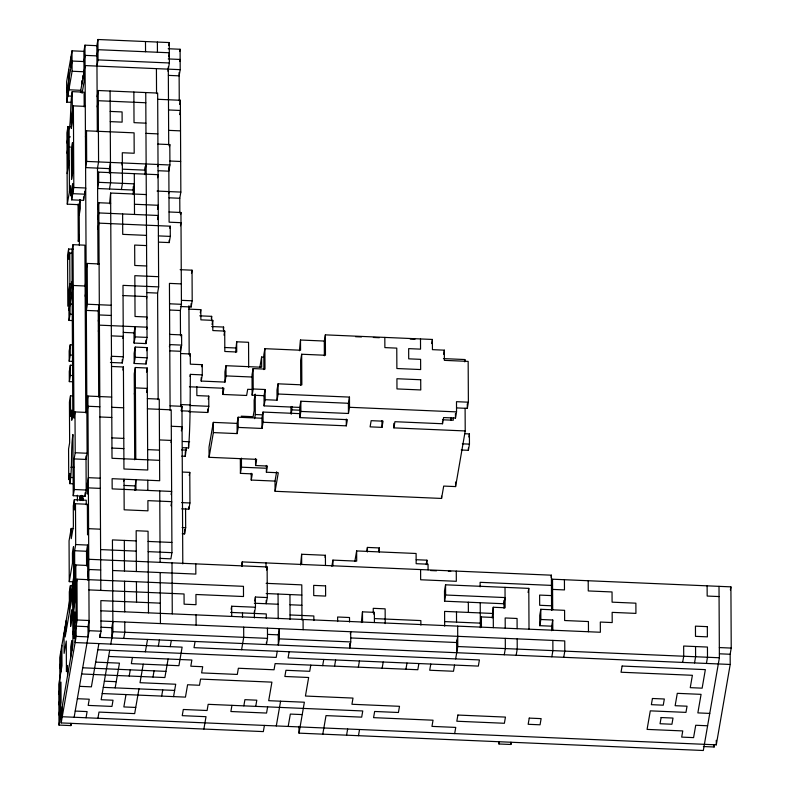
<?xml version="1.0" encoding="UTF-8"?>
<svg xmlns="http://www.w3.org/2000/svg" width="790" height="790" viewBox="0 0 790 790"><rect width="100%" height="100%" fill="white"/><g stroke="black" fill="none" stroke-linecap="round" stroke-linejoin="round"><path stroke-width="1.19" d="M167.954 71.209L169.386 62.973L169.277 42.561L97.93 39.5L96.854 45.682L84.965 45.168L83.898 51.35L71.999 50.846L66.646 81.755L66.755 102.157L71.515 102.364M66.706 91.956L72.058 61.047L83.947 61.551L85.014 55.369L96.913 55.883L97.98 49.701L169.327 52.762L168.616 56.89M66.755 102.157L72.107 71.248L71.999 50.846M84.184 106.897L84.105 92.163L72.216 91.65C70.053 104.537 71.268 117.71 69.115 130.597L69.431 191.812M70.369 126.686L67.989 126.578L66.913 132.76L67.288 204.175L79.178 204.689L80.076 199.534M66.972 142.96L68.039 136.779L70.419 136.887M85.281 106.383L73.391 105.87L71.248 118.233L71.307 128.434L72.374 122.252L72.216 91.65M67.022 153.171L68.098 146.989L70.468 147.088M80.432 92.361L85.073 65.58L180.199 69.658L180.1 49.257L168.201 48.743M67.13 173.573L69.273 161.209M82.091 93.289L84.056 81.963L83.898 51.35M67.288 204.175L70.498 185.63L70.557 195.831L72.7 183.468L72.749 193.669L84.639 194.182L84.629 191.911M73.816 187.487L85.715 188L83.572 200.364L71.683 199.85L73.816 187.487L73.391 105.87M96.963 66.084L98.029 59.902L97.93 39.5M85.448 136.986L86.515 130.804L134.083 132.848L134.191 153.25L122.302 152.747L122.46 183.349L121.384 189.531M73.381 249.206L68.631 249.008L67.555 255.19L67.822 306.194L72.107 281.467M72.127 253.126L69.747 253.027L68.681 259.209L68.631 249.008M97.121 96.696L98.197 90.514L157.654 93.062L158.662 286.898L157.595 293.08L158.158 399.631M86.515 130.804L86.673 161.417L85.606 167.599L109.385 168.616L110.462 162.434M85.784 412.953L84.905 245.186L73.016 244.683L71.949 250.864L72.799 414.088L71.732 420.27L71.673 410.069L70.606 416.251L70.498 395.849L72.877 395.948M97.18 106.897L98.246 100.715L145.814 102.759M79.237 214.89L80.303 208.708L80.254 199.643M79.346 235.292L78.269 241.473L78.072 204.067M68.947 310.213L73.233 285.486L85.123 286L86.189 279.818M72.571 320.572L69.007 320.414L70.073 314.232L69.747 253.027M97.555 178.303L98.622 172.121L158.079 174.679L157.546 177.77M72.611 344.944L70.231 344.845L69.165 351.027L69.214 361.228L72.779 361.376M98.671 182.322L97.605 188.514L133.283 190.044L134.349 183.863L98.671 182.322L98.622 172.121M69.214 361.228L70.29 355.046L70.231 344.845M86.14 269.617L87.206 263.435L99.106 263.939M72.72 365.345L70.34 365.247L69.273 371.428L69.323 381.629L72.887 381.777M97.713 208.916L98.78 202.734L110.669 203.237M69.323 381.629L70.389 375.447L70.34 365.247M97.763 219.116L98.839 212.935L158.296 215.482L157.575 219.61M85.172 296.201L86.248 290.019M97.822 229.317L98.888 223.136L170.235 226.197L170.294 236.398L169.218 242.579L158.514 242.125M70.498 395.849L69.431 402.031L69.638 442.844L68.572 449.026L68.73 479.629L69.806 473.447L69.856 483.648L73.421 483.806M87.206 263.435L87.423 304.239L86.357 310.421L98.246 310.934L99.313 304.752M109.494 189.017L110.57 182.836L110.087 91.018M146.298 194.567L110.62 193.036L109.573 203.751M99.846 406.771L87.957 406.257L86.89 412.439L74.991 411.926L73.924 418.108L73.016 244.683M121.996 165.001L122.351 162.947M69.856 483.648C72.591 467.404 70.547 450.764 72.907 434.5L73.233 495.705L85.123 496.219L86.189 490.037L86.011 456.028M73.233 495.705L74.299 489.524L74.142 458.921L75.208 452.739L74.991 411.926M98.296 321.135L99.372 314.953L111.262 315.467M98.355 331.336L99.422 325.154L146.989 327.198L146.634 329.262M86.831 402.238L87.907 396.057L111.686 397.074M86.268 504.771L86.248 500.238L74.349 499.724L73.282 505.906L73.391 526.318L71.248 538.681L71.199 528.471L73.569 528.579M71.199 528.471L69.056 540.844L69.263 581.647L72.838 581.805M100.488 529.191L88.599 528.678L87.532 534.86L87.364 504.257L75.475 503.744L74.408 509.925L74.349 499.724M84.965 45.168L87.098 453.253L86.031 459.434L74.142 458.921M81.627 495.389L80.728 500.544L80.708 496.011M82.565 500.445L82.93 498.381M69.263 581.647L72.483 563.102L72.423 552.901L73.5 546.72L73.974 638.537L77.193 619.992L76.976 579.179L243.458 586.328L243.508 596.529L195.94 594.485L195.999 604.696L184.109 604.182L184.05 593.981L88.915 589.893M72.749 614.106L74.882 601.743L74.616 550.739L75.692 544.557L75.475 503.744M72.769 585.765L70.389 585.667L69.323 591.848L69.431 612.25M110.936 359.361L111.469 356.27L123.368 356.784L122.993 285.368L158.662 286.898M266.2 600.331L266.22 603.738L267.297 597.556L267.129 566.944L88.757 559.29L87.69 565.472L75.801 564.959L59.744 657.695L60.06 718.9M146.13 163.964L145.064 170.146L122.47 169.179M59.793 667.896L60.86 661.714M72.641 593.705L65.145 636.977L65.096 626.776M168.744 45.652L169.277 42.561M72.69 603.906L76.976 579.179M58.825 694.479L60.968 682.116L61.077 702.517L58.934 714.881M58.885 704.68L59.951 698.498M73.865 618.126L74.941 611.944L74.991 622.155M122.904 338.436L123.26 336.372L111.37 335.869M86.584 565.986L86.515 551.252L87.581 545.061L75.692 544.557M72.848 634.518L76.067 615.973M71.238 723.531L70.883 725.595L58.993 725.082L72.907 644.719L72.581 583.504M110.403 362.452L122.292 362.966L123.368 356.784M264.413 725.418L263.337 731.599L61.186 722.919L76.176 636.375L75.801 564.959M157.664 166.542L158.03 164.478M122.885 370.076L123.418 366.985L111.528 366.471M87.739 575.673L88.816 569.491L100.705 569.995M179.745 51.32L180.1 49.257M179.794 61.521L180.15 59.457L168.26 58.944M134.083 343.067L134.024 332.866L135.1 326.685L135.149 336.886L134.083 343.067L145.972 343.581L147.039 337.399L145.755 92.549M180.199 69.658L179.133 75.84L168.428 75.386M157.526 209.409L158.237 205.281L134.458 204.264M169.455 146.644L169.811 144.58L157.921 144.076M135.208 347.087L134.132 353.268L134.191 363.469L146.081 363.983L147.147 357.801L147.098 347.6L135.208 347.087L135.258 357.287L134.191 363.469M76.176 636.375L88.065 636.878L88.006 626.677L89.082 620.496L77.193 619.992M179.646 104.389L180.367 100.271L157.773 99.293M146.476 298.65L146.831 296.596L123.043 295.569M74.142 717.251L89.132 630.697L87.907 396.057M169.811 144.58L169.919 164.992L168.843 171.173L158.148 170.709M123.418 366.985L123.951 469.003L147.74 470.02L147.207 368.002L135.307 367.498L134.241 373.68L134.695 459.829M179.705 114.59L180.416 110.472L168.527 109.958M146.575 319.051L146.93 316.997L135.041 316.484L134.833 275.68L158.612 276.697M168.596 193.629L168.951 191.575M134.349 394.082L135.416 387.9L147.305 388.404L146.594 392.531M123.645 481.268L124.01 479.204L124.168 509.807L147.947 510.834L147.898 500.633L171.677 501.65L170.966 505.768M146.565 350.691L147.098 347.6M169.88 228.261L170.235 226.197M86.041 717.764L87.107 711.583L75.218 711.069M98.888 643.574L91.393 686.846L79.494 686.342M480.132 586.861L480.113 582.319L551.46 585.39L552.526 579.208L730.908 586.861L731.224 648.077L730.158 654.258L730.207 664.459L99.955 637.392L101.021 631.21L100.863 600.607L160.321 603.155M146.486 372.13L147.207 368.002M179.853 213.004L179.774 198.27L180.841 192.089L180.367 100.271M180.594 214.544L180.95 212.49L169.06 211.977M134.853 490.432L135.9 479.718L135.949 489.919M180.466 225.782L181.009 222.691L169.109 222.178L168.823 166.631M111.844 637.905L111.795 627.704L112.861 621.523M97.93 718.268L98.997 712.086L134.675 713.617L138.961 688.89M109.701 650.269L101.14 699.723L113.029 700.236L111.963 706.418L88.174 705.401L89.25 699.219L77.361 698.706M110.778 644.087L112.921 631.724L112.437 539.906L136.216 540.923M169.396 346.662L169.751 344.598L181.651 345.112L181.591 334.911L169.702 334.397M115.172 687.873L119.458 663.146L95.669 662.119M123.734 638.419L124.81 632.237L124.751 622.026M180.495 335.424L180.357 310.49L181.433 304.308L180.95 212.49M191.506 273.281L192.039 270.19L180.15 269.676M181.236 336.975L181.591 334.911M181.651 345.112L180.574 351.293L169.87 350.839M180.426 306.52L191.131 306.974L192.197 300.793L192.039 270.19M125.995 694.568L123.852 706.932L135.742 707.435M129.204 676.023L130.281 669.831M132.414 657.468L131.347 663.649L178.915 665.694L182.125 647.148L75.099 642.556L75.05 632.356M171.005 442.499L171.361 440.435L159.471 439.931M189.916 356.033L190.272 353.969L180.762 353.555M181.256 410.445L181.967 406.327L170.077 405.813M200.295 312.741L200.828 309.65L188.938 309.137M190.025 376.435L190.38 374.371L202.27 374.885L202.22 364.684L190.331 364.17L190.272 353.969M181.364 430.846L182.075 426.728L171.371 426.264M171.094 494.54L171.628 491.449L112.17 488.892L112.111 478.691L159.679 480.735L159.254 399.118L147.365 398.614M143.237 664.163L140.028 682.708L175.706 684.239L173.563 696.612M145.38 651.799L147.523 639.436M182.608 447.693L188.563 447.95C190.489 423.529 190.005 398.92 190.38 374.371M181.73 456.136L185.294 456.294L186.351 447.841M201.865 366.738L202.22 364.684M211.295 318.41L211.651 316.346L199.752 315.832M263.998 357.129L261.618 357.031L261.678 367.232L225.999 365.701L226.059 375.902L224.982 382.084L201.203 381.066L202.27 374.885M147.414 408.815L171.203 409.832L171.944 552.664L170.877 558.846L160.172 558.382M212.056 324.483L212.767 320.365L200.877 319.851L200.828 309.65M152.993 677.04L154.06 670.858M158.346 646.131L159.412 639.949M189.254 475.462L189.788 472.371L182.658 472.065M182.223 533.783L184.593 533.892L185.67 527.71L185.571 508.434M181.739 508.849L188.879 509.155L189.946 502.973L189.788 472.371M208.224 399.197L208.758 396.106L196.868 395.593L196.819 386.527M188.711 411.669L207.74 412.489L208.807 406.307L208.758 396.106M223.234 329.114L223.59 327.06L211.7 326.547M224.005 335.197L224.716 331.079L212.826 330.566L212.767 320.365M161.674 696.099L162.74 689.917M168.092 659.008L164.883 677.553L81.637 673.979M170.235 646.635L171.302 640.453M298.689 413.595L263.011 412.064L261.944 418.246L238.155 417.219L237.089 423.401L213.31 422.383L209.024 447.11L209.073 457.311L256.641 459.355L255.575 465.537L267.464 466.051L266.398 472.232L278.287 472.746L275.078 491.291L441.561 498.441L443.694 486.077L455.593 486.581L465.221 430.945L465.103 408.272M209.073 457.311L213.359 432.584L213.31 422.383M225.999 365.701L224.933 371.883L224.982 382.084M252.454 389.49L247.695 389.292L246.628 395.474L222.839 394.447L223.916 388.265L189.432 386.784M235.618 352.508L236.664 341.793L248.554 342.297L248.682 367.241M195.091 641.48L194.014 647.662L479.412 659.917L478.345 666.098L288.074 657.932L289.15 651.75M213.359 432.584L237.138 433.601L238.215 427.42L238.155 417.219M456.61 407.916L467.315 408.381L468.381 402.199L468.164 361.385L444.385 360.368L444.336 350.168L432.436 349.654L432.387 339.453L325.362 334.861L324.295 341.043L300.506 340.016L300.565 350.217L264.887 348.686L264.996 369.088L253.106 368.584L252.03 374.766L252.138 395.168L264.028 395.681L265.104 389.5L253.205 388.986L252.138 395.168M276.628 471.818L275.019 481.09L251.24 480.063L252.306 473.882L240.417 473.368L241.483 467.186L241.444 458.121M259.841 367.34L261.618 357.031M264.887 348.686L263.821 354.868L263.89 369.601M254.587 418.651L255.308 414.533L255.2 394.121L254.133 400.303L254.182 410.514L253.116 416.695L241.217 416.182M203.879 729.052L206.022 716.688L182.243 715.661L183.31 709.479L207.099 710.506L208.165 704.325L362.758 710.961L361.682 717.142L326.013 715.612L322.794 734.157M265.154 399.701L277.043 400.204L278.12 394.022L349.466 397.094L348.4 403.275L300.832 401.231L299.756 407.413L264.087 405.882L265.154 399.701L265.104 389.5M238.215 427.42L261.994 428.447L263.07 422.265L263.011 412.064M231.134 609.317L231.668 606.226L255.456 607.243L255.397 597.043L267.297 597.556M241.513 566.025L242.224 561.907L551.41 575.189L551.588 610.324M325.362 334.861L325.47 355.263L301.681 354.236L301.849 384.849L278.06 383.822L276.994 390.003L277.043 400.204M231.944 705.342L230.878 711.523L266.556 713.054L267.622 706.872M241.582 649.706L243.725 637.342L243.666 627.142M254.686 601.16L255.397 597.043M300.506 340.016L299.459 350.73M254.38 613.425L255.456 607.243M291.342 414L292.033 406.475M301.681 354.236L300.615 360.418L300.743 385.362M266.595 570.034L267.129 566.944M243.843 705.855L244.91 699.673L256.799 700.187L255.733 706.369M263.07 422.265L346.306 425.84L347.383 419.658L299.815 417.614L300.881 411.432L300.832 401.231M267.454 628.159L267.504 638.36L266.437 644.541L266.428 642.28M278.278 634.854L279.344 628.672L279.393 638.873L278.327 645.055L278.278 634.854L267.573 634.39M277.26 651.237L276.184 657.418L97.812 649.755M325.47 565.482L325.411 555.281L301.632 554.254L300.585 564.978M276.303 725.931L280.588 701.204M288.192 726.445L290.335 714.081L302.224 714.585M300.881 411.432L348.449 413.476L349.516 407.294L349.466 397.094M325.055 557.345L325.411 555.281M719.009 586.358L719.384 657.764L703.327 750.5L299.015 733.14L304.367 702.221L268.689 700.69L271.908 682.145L200.551 679.084L199.485 685.266L187.595 684.752L185.453 697.116L102.206 693.541M310.786 665.131L309.719 671.312L285.941 670.295L284.864 676.477L308.653 677.494L305.434 696.039L353.002 698.083L351.935 704.265L399.503 706.309L398.427 712.491L374.648 711.474L373.571 717.656L433.038 720.204L431.962 726.385L455.751 727.412L454.675 733.594M331.849 566.302L332.916 560.11L356.695 561.137L356.646 550.936L416.103 553.484L416.152 563.695L428.052 564.198L428.081 569.867M322.685 665.644L323.752 659.462M334.575 666.158L335.641 659.976M354.858 561.236L356.646 550.936M381.985 427.37L383.051 421.188L371.162 420.675L370.095 426.857L381.985 427.37L381.945 420.566M350.335 633.797L350.691 631.733L350.75 641.934L349.674 648.116L349.654 643.583M366.698 551.548L367.409 547.421L379.309 547.934L379.328 552.467M465.221 430.945L393.874 427.884L394.941 421.702L442.509 423.746L443.585 417.564L455.475 418.068L456.541 411.886L456.492 401.685L468.381 402.199M374.421 622.55L374.371 612.349L362.482 611.845L361.435 622.56M346.583 735.174L347.649 728.992M358.354 667.175L359.43 660.993M378.766 551.025L379.309 547.934M374.016 614.413L374.371 612.349M358.472 735.688L359.539 729.506M431.676 343.571L432.387 339.453M382.143 668.192L383.209 662.01M443.615 354.285L444.336 350.168M405.922 669.219L406.998 663.037M426.215 564.307L426.926 560.179L416.221 559.725M464.49 361.593L464.846 359.529L443.447 358.611M418.888 663.551L417.811 669.732L275.118 663.6L274.041 669.782L238.373 668.251L237.296 674.433L201.628 672.902L202.694 666.721L190.805 666.207L191.871 660.025L108.635 656.451M468.875 437.018L469.408 433.927L464.648 433.72M430.777 664.054L429.711 670.236L453.49 671.263L454.556 665.081M461.251 450.004L468.391 450.31L469.457 444.128L469.408 433.927M529.014 629.196L528.796 588.382L445.56 584.807L444.494 590.989L444.543 601.19L504 603.748L505.067 597.566L445.609 595.008L444.543 601.19M457.716 636.335L456.65 642.517L350.809 637.965M455.632 658.899L457.775 646.536L457.667 626.124M493.286 617.454L481.396 616.951L480.32 623.132L444.651 621.602M492.19 617.977L493.237 607.253L505.126 607.767L505.017 587.365M504.267 654.762L505.333 648.58L505.284 638.369M511.229 742.432L510.873 744.486L498.974 743.982L499.329 741.919M516.156 655.265L517.233 649.084L517.174 638.883M528.085 592.51L528.796 588.382M588.471 631.743L588.422 621.542L564.633 620.525L564.583 610.324L540.794 609.297L539.728 615.479L539.777 625.68L551.677 626.194L552.743 620.012L540.854 619.498L539.777 625.68M551.055 577.243L551.41 575.189M551.835 656.796L552.901 650.614L552.852 640.413M563.724 657.31L564.801 651.128L564.741 640.927L100.972 621.009M682.639 662.415L683.715 656.233L683.656 646.032L707.445 647.059L707.494 657.26L706.428 663.442M694.529 662.929L695.605 656.747L695.546 646.546M730.365 589.952L730.908 586.861M703.396 746.53L714.101 746.994L714.456 744.931M62.203 706.537L62.252 716.737L716.293 744.832L730.207 664.459M98.029 59.902L169.386 62.973M72.107 71.248L83.997 71.762M71.396 96.133L67.831 95.975L67.772 85.774M110.195 111.42L122.085 111.933L122.134 122.134L110.245 121.63M145.923 123.161L134.024 122.648L133.865 92.045M168.635 130.36L180.525 130.873M145.972 133.362L157.862 133.875M169.978 161.022L180.683 161.476M86.673 161.417L169.919 164.992M157.062 191.061L180.841 192.089M169.07 197.806L179.774 198.27M146.506 235.381L122.727 234.353L122.618 213.952M158.395 235.894L170.294 236.398M146.565 245.581L134.665 245.068L134.774 265.47L146.664 265.983M181.325 283.896L169.435 283.393L170.097 410.346M72.295 283.728L69.915 283.63L68.839 289.812L69.007 320.414M146.891 292.626L157.595 293.08M181.493 300.338L192.197 300.793M169.544 303.795L181.433 304.308M87.423 304.239L111.202 305.256M70.024 304.031L72.394 304.14M169.662 310.026L180.357 310.49M70.073 314.232L72.453 314.341M355.52 336.698L361.474 336.945M373.364 337.458L379.309 337.715M410.227 339.048L414.977 339.246M123.319 332.412L134.024 332.866M135.149 336.886L147.039 337.399M224.893 347.511L235.588 347.975M135.258 357.287L147.147 357.801M70.29 355.046L72.66 355.144M226.059 375.902L252.217 377.028M70.389 375.447L72.769 375.546M349.516 407.294L456.541 411.886M181.029 404.569L190.538 404.974M189.788 405.487L208.807 406.307M292.053 409.882L300.378 410.237M442.578 419.776L453.282 420.231L453.263 417.969M111.746 407.285L123.635 407.788M181.147 410.8L189.472 411.156M255.308 414.533L262.438 414.839M99.905 416.972L111.795 417.485M462.328 443.822L469.457 444.128M111.903 437.887L123.793 438.401M182.49 441.462L189.63 441.768M181.611 449.905L186.361 450.112M111.953 448.088L123.842 448.601M147.631 449.619L159.521 450.132M75.208 452.739L87.098 453.253M159.57 460.333L112.012 458.289L110.62 193.036M241.483 467.186L265.272 468.213M70.873 467.265L74.438 467.413M100.221 478.187L88.332 477.674L87.265 483.855L87.315 494.056L88.381 487.874L100.281 488.388M70.932 477.466L73.302 477.565M124.129 485.435L134.823 485.899M74.299 489.524L86.189 490.037M181.621 502.618L189.946 502.973M182.105 527.552L185.67 527.71M148.105 541.436L171.894 542.454M100.597 549.593L136.275 551.124M148.165 551.637L171.944 552.664M74.616 550.739L86.515 551.252M430.55 570.538L436.495 570.795M448.384 571.298L450.764 571.407M112.595 570.508L195.841 574.083L195.782 563.882M719.068 596.559L707.178 596.045L707.119 585.844M266.112 583.336L301.79 584.867L301.978 620.002M266.171 593.537L301.839 595.067M551.568 605.792L539.679 605.278L539.619 595.077L551.509 595.591L552.585 589.409L564.475 589.913L564.425 579.712M254.331 603.224L278.11 604.241M290.009 604.755L301.899 605.268M492.16 613.435L444.592 611.401L444.671 626.134M230.601 612.408L266.279 613.939L266.299 618.471M290.058 614.956L313.837 615.983L313.867 620.515M374.49 618.59L420.863 620.575L420.892 625.107M100.923 610.808L600.361 632.257L600.311 622.056L612.201 622.569L612.151 612.369L635.93 613.386L635.881 603.185L612.092 602.158L612.043 591.957L588.264 590.94L588.204 580.739M719.335 647.563L731.224 648.077M76.117 626.174L88.006 626.677M101.09 627.24L111.795 627.704M719.453 653.804L730.158 654.258M89.132 630.697L101.021 631.21M112.921 631.724L267.504 638.36M279.393 638.873L350.75 641.934M457.775 646.536L719.384 657.764M82.713 667.797L165.949 671.372M104.349 681.178L116.239 681.691M103.283 687.359L174.63 690.42M709.756 713.41L697.856 712.896L701.076 694.351L677.287 693.334L675.144 705.697L687.043 706.201L685.967 712.383L650.298 710.852L647.079 729.397L682.758 730.928L681.691 737.11L693.581 737.623L695.723 725.26L707.613 725.773M716.263 740.299L716.293 744.832M714.081 744.723L714.101 746.994M552.526 579.208L552.694 609.811M552.743 620.012L552.803 630.213M551.677 626.194L551.697 630.726M540.794 609.297L540.854 619.498M517.124 628.682L517.065 618.481L505.175 617.968L505.235 628.168M510.854 742.225L510.873 744.486M503.981 600.351L504.02 608.28M498.964 741.711L498.974 743.982M493.237 607.253L493.335 627.665M481.396 616.951L481.446 627.151M480.221 602.731L480.35 627.665M468.381 448.039L468.391 450.31M467.285 403.848L467.315 408.381M468.322 602.217L468.381 612.418M464.846 359.529L464.866 361.8M455.445 413.535L455.475 418.068M456.274 571.101L456.324 581.302L420.655 579.771L420.596 569.57M456.492 611.904L456.541 622.105M456.64 640.246L456.699 652.718M455.563 482.048L455.593 486.581M451.06 417.861L451.07 420.132M445.56 584.807L445.609 595.008M442.499 421.475L442.509 423.746M441.541 496.169L441.561 498.441M426.926 560.179L426.946 564.712M420.497 338.94L420.547 349.141L408.657 348.637L408.707 358.838L420.606 359.351L420.655 369.552L396.876 368.525L396.768 348.123L384.878 347.61L384.819 337.409M393.854 423.351L393.874 427.884M385.214 623.577L385.135 608.843L373.245 608.33L373.275 612.862M367.409 547.421L367.439 551.963M362.482 611.845L362.531 622.046M348.4 403.275L348.449 413.476M349.545 622.046L349.516 617.513L337.626 617L337.646 621.533M346.277 419.036L346.306 425.84M332.916 560.11L332.946 565.778M324.295 341.043L324.364 355.776M303.074 619.488L303.123 629.689M301.632 554.254L301.681 564.465M299.756 407.413L299.815 417.614M298.976 726.336L299.015 733.14M290.937 406.988L290.967 413.792M289.95 594.554L290.078 619.488M278.06 383.822L278.12 394.022M278.06 594.04L278.189 618.985M275.019 481.09L275.078 491.291M266.358 465.429L266.398 472.232M266.013 562.924L266.032 567.467M264.028 395.681L264.087 405.882M261.944 418.246L261.994 428.447M255.535 458.733L255.575 465.537M253.106 368.584L253.205 388.986M254.37 611.164L254.41 617.958M251.2 473.259L251.24 480.063M242.224 561.907L242.254 566.44M242.491 612.912L242.52 617.454M240.338 458.635L240.417 473.368M236.664 341.793L236.714 351.994L224.824 351.481L224.716 331.079M237.089 423.401L237.138 433.601M231.668 606.226L231.727 616.427M223.59 327.06L223.619 331.593M222.81 387.653L222.839 394.447M211.651 316.346L211.671 320.878M207.721 409.082L207.74 412.489M201.183 377.66L201.203 381.066M196.048 614.896L196.108 625.097M191.111 303.577L191.131 306.974M188.919 305.74L189.175 354.483M188.534 443.417L188.563 447.95M188.869 506.894L188.879 509.155M185.275 451.762L185.294 456.294M184.574 529.349L184.593 533.892M181.967 406.327L182.796 563.882M179.113 72.443L179.261 100.784M180.555 346.761L180.87 406.84M172.003 562.865L172.269 613.87M168.3 66.883L168.714 145.093M169.208 240.318L169.218 242.579M157.388 42.058L157.437 52.259M159.738 490.936L160.113 562.352M160.163 572.553L160.429 623.567M156.42 68.641L156.548 93.576M145.488 41.544L145.548 51.745M147.789 480.221L147.839 490.432M148.481 612.852L148.056 531.236L136.166 530.722L136.384 571.535M145.044 166.749L145.083 174.679M145.953 340.184L145.972 343.581M146.061 360.586L146.081 363.983M134.3 173.662L134.507 214.465M135.307 367.498L135.791 459.306M136.433 581.736L136.542 602.138M133.263 186.638L133.303 194.577M124.326 540.419L124.484 571.022M124.544 581.223L124.702 611.825M122.272 359.559L122.292 362.966M109.385 168.616L109.415 173.148M98.197 90.514L98.572 161.92L97.496 168.102L97.999 264.453M98.78 202.734L100.814 590.407M96.854 45.682L97.308 131.831M98.246 310.934L98.701 397.084M99.935 633.995L99.955 637.392M87.581 545.061L87.769 580.206M82.92 75.672L82.93 77.943M83.552 196.967L83.572 200.364M85.103 492.822L85.123 496.219M81.844 80.718L81.864 84.125M80.797 92.568L80.787 90.307L68.898 89.793L68.789 69.392M82.91 496.11L82.94 500.643M81.805 495.498L81.834 500.031M79.178 204.689L79.395 245.493M79.602 496.525L79.622 499.922M77.39 495.281L77.42 500.949M70.932 57.028L70.981 67.229M71.623 189.649L71.683 199.85M71.515 589.686L71.564 599.887M71.831 650.901L71.781 640.7L70.715 646.882L70.764 657.082M67.989 126.578L68.197 167.391M70.389 585.667L70.498 606.068M70.873 723.324L70.883 725.595M67.555 675.628L67.496 665.427L66.429 671.609L66.271 641.006L64.128 653.37L64.02 632.958M66.163 620.594L66.212 630.795M61.877 645.321L61.985 665.733L58.776 684.278L58.993 725.082M60.81 651.513L60.919 671.915M61.126 712.718L61.186 722.919M72.483 142.664L71.416 148.846L71.574 179.448L72.641 173.267L72.483 142.664M71.623 610.087L70.547 616.269L70.606 626.47L71.673 620.288L71.623 610.087M457.884 715.049L456.818 721.231L504.385 723.275L505.452 717.093L457.884 715.049M529.241 718.11L528.164 724.292L540.054 724.805L541.13 718.624L529.241 718.11M622.115 666.049L621.039 672.231L692.395 675.292L690.253 687.656L702.142 688.169L705.351 669.624L622.115 666.049M652.431 698.488L651.365 704.67L663.254 705.184L664.331 699.002L652.431 698.488M661.112 717.547L660.045 723.729L671.935 724.242L673.011 718.061L661.112 717.547M420.705 379.753L396.926 378.726L396.975 388.927L420.764 389.954L420.705 379.753M325.569 585.884L313.679 585.37L313.739 595.581L325.628 596.085L325.569 585.884M707.336 626.648L695.447 626.144L695.496 636.345L707.386 636.858L707.336 626.648"/></g></svg>
